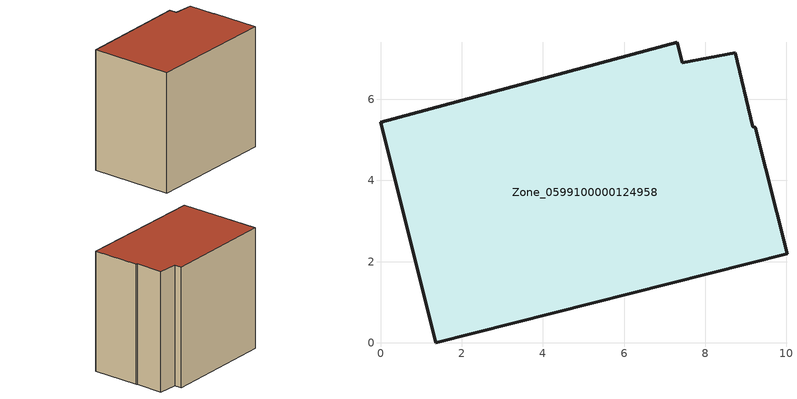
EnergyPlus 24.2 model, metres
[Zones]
Zone_0599100000124958
 floor ground (C_G): 9.23,5.31 10.01,2.19 1.36,0 0,5.44 7.32,7.41 7.44,6.9 8.74,7.15 9.17,5.32 z0
 wall outside (C_F): 1.36,0 10.01,2.19 9.23,5.31 9.17,5.32 8.74,7.15 7.44,6.9 7.32,7.41 0,5.44 1.36,0 z0:8.19
 roof outside (C_R): 10.01,2.19 9.23,5.31 9.17,5.32 8.74,7.15 7.44,6.9 7.32,7.41 0,5.44 1.36,0 z8.19
[BUILDING]
Pand.0599100000124958: North Axis=0; Terrain=City; Loads Convergence Tolerance Value=0.04; Temperature Convergence Tolerance Value=0.4; Solar Distribution=FullExterior; Maximum Number of Warmup Days=25; Minimum Number of Warmup Days=1
[Site:Location]
Rotterdam.The.Hague.AP_ZH_NLD Design_Conditions: Latitude=51.96; Longitude=4.45; Time Zone=1; Elevation=-4.5
[SITE:GROUNDTEMPERATURE:BUILDINGSURFACE]
18, 18, 18, 18, 18, 18, 18, 18, 18, 18, 18, 18
[MATERIAL] Thermal Absorptance=0.9; Solar Absorptance=0.7; Visible Absorptance=0.7
Name | Roughness | Thickness | Conductivity | Density | Specific Heat
G.TC.1975-1991 | MediumSmooth | 0.15 | 0.288461 | 540 | 1210
F.TC.1975-1991 | Rough | 0.3 | 0.230769 | 1920 | 840
R.TC.1975-1991 | MediumRough | 0.2 | 0.153846 | 1500 | 1000
[CONSTRUCTION]
C_G: G.TC.1975-1991
C_F: F.TC.1975-1991
C_R: R.TC.1975-1991
[ZONE]
Zone_0599100000124958: Type=1; Multiplier=1; Ceiling Height=Autocalculate; Volume=Autocalculate; Floor Area=autocalculate; Part of Total Floor Area=Yes
[ZONEINFILTRATION:DESIGNFLOWRATE]
Infil_Zone_0599100000124958: Zone or ZoneList or Space or SpaceList=Zone_0599100000124958; Schedule=AlwaysOn; Design Flow Rate Calculation Method=Flow/Area; Flow Rate per Floor Area=0.003; Constant Term Coefficient=1; Temperature Term Coefficient=0; Velocity Term Coefficient=0; Velocity Squared Term Coefficient=0
[HVACTEMPLATE:ZONE:IDEALLOADSAIRSYSTEM]
Zone_0599100000124958: Maximum Heating Supply Air Temperature=50; Minimum Cooling Supply Air Temperature=13; Maximum Heating Supply Air Humidity Ratio=0.0156; Minimum Cooling Supply Air Humidity Ratio=0.0077; Heating Limit=NoLimit; Cooling Limit=NoLimit; Dehumidification Control Type=ConstantSensibleHeatRatio; Cooling Sensible Heat Ratio=0.7; Dehumidification Setpoint=60; Humidification Control Type=None; Humidification Setpoint=30; Outdoor Air Method=None; Outdoor Air Flow Rate per Person=0.00944; Outdoor Air Flow Rate per Zone Floor Area=0; Outdoor Air Flow Rate per Zone=0; Demand Controlled Ventilation Type=None; Outdoor Air Economizer Type=NoEconomizer; Heat Recovery Type=None; Sensible Heat Recovery Effectiveness=0.7; Latent Heat Recovery Effectiveness=0.65
[ZONECONTROL:THERMOSTAT]
ThermostatControl_Zone_0599100000124958: Zone or ZoneList=Zone_0599100000124958; Control Type Schedule=DualSetpointControlType; Control 1=Thermostat_Zone_0599100000124958; Temperature Difference Between Cutout And Setpoint=0
[THERMOSTATSETPOINT:DUALSETPOINT]
Thermostat_Zone_0599100000124958: Heating Setpoint Temperature Schedule=HeatingSetpoint_Zone_0599100000124958; Cooling Setpoint Temperature Schedule=CoolingSetpoint_Zone_0599100000124958
[SCHEDULE:COMPACT]
HeatingSetpoint_Zone_0599100000124958: Through: 12/31, For: AllDays, Until: 24:00, 21
CoolingSetpoint_Zone_0599100000124958: Through: 12/31, For: AllDays, Until: 24:00, 24
DualSetpointControlType: Through: 12/31, For: AllDays, Until: 24:00, 4
AlwaysOn: Through: 12/31, For: AllDays, Until: 24:00, 1
